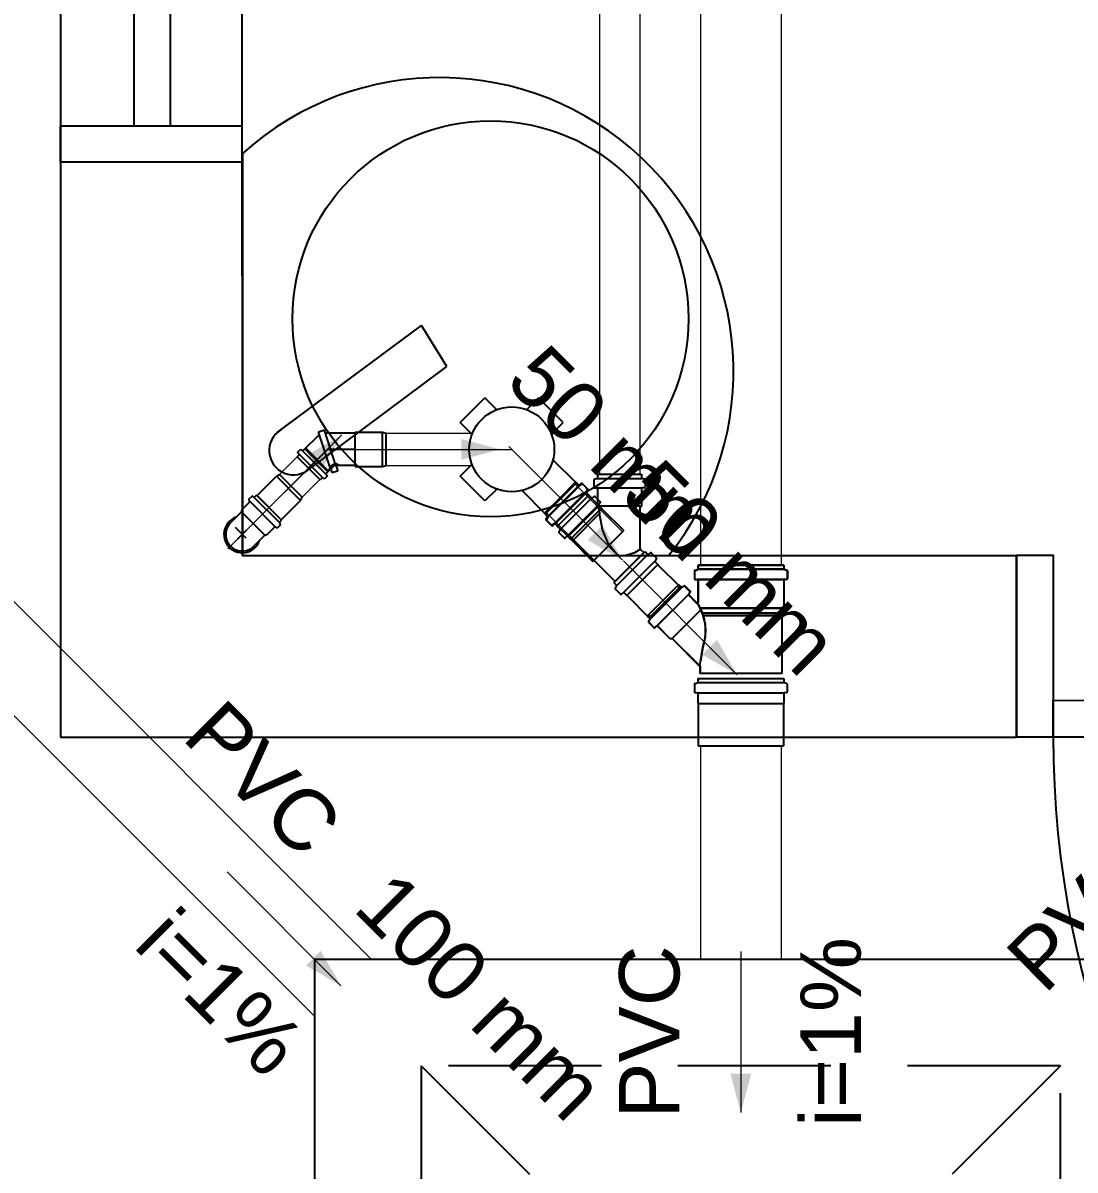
# Model space of a CAD drawing. Header units: millimetres. Extents: x -823 to -490, y -63 to 119.
# Drawn here: x -793.281 to -791.535, y 64.652 to 66.556 of the extents above; entities that cross this region are included whole.
import ezdxf

# ---------------------------------------------------------------- set-up
doc = ezdxf.new("R2010")
doc.units = ezdxf.units.MM
doc.header["$LTSCALE"] = 0.2
doc.header["$MEASUREMENT"] = 0
doc.linetypes.add('DASHED', pattern=[1.905, 1.27, -0.635])
for name, color, linetype, lineweight in [('CV-Condutos', 1, 'Continuous', 5), ('Nível 1', 7, 'Continuous', 5), ('TQ-Condutos', 5, 'Continuous', 5), ('TQ-Sentido conduto', 9, 'Continuous', 5), ('TQ-Textos conduto', 7, 'Continuous', 5)]:
    doc.layers.add(name, color=color, linetype=linetype, lineweight=lineweight)
doc.layers.add('Simbolos', color=5, linetype='Continuous')
doc.layers.add('Simbolos_int', color=2, linetype='Continuous')
doc.styles.add('Arial', font='arial.ttf')

msp = doc.modelspace()

# ---------------------------------------------------------------- hatches: boundary and pattern name
at = {"layer": 'TQ-Sentido conduto', "linetype": 'Continuous'}
for points in [[(-792.7523, 65.8722), (-792.8102, 65.8388), (-792.7857, 65.8143)], [(-792.4896, 65.8483), (-792.5541, 65.8656), (-792.5541, 65.831)], [(-792.2862, 65.6643), (-792.3196, 65.7222), (-792.3441, 65.6977)], [(-792.0961, 65.4742), (-792.1295, 65.532), (-792.1539, 65.5076)], [(-792.7538, 64.9581), (-792.7872, 65.0159), (-792.8116, 64.9915)], [(-792.09, 64.7476), (-792.0727, 64.8121), (-792.1073, 64.8121)]]:
    msp.add_hatch(color=256, dxfattribs=at).paths.add_polyline_path(points)

# ---------------------------------------------------------------- linework, layer by layer
at = {"linetype": 'Continuous'}
for p, q in [((-793.0975, 68.2723), (-793.0975, 66.385)), ((-793.0373, 68.2723), (-793.0373, 66.385)), ((-792.9179, 66.385), (-793.2189, 66.385)), ((-793.2189, 66.3248), (-793.2189, 66.385)), ((-792.9179, 66.3248), (-792.9179, 66.385)), ((-792.9179, 66.3248), (-793.2189, 66.3248))]:
    msp.add_line(p, q, dxfattribs=at)
for p, q in [((-792.9169, 66.3399), (-792.9169, 65.6717)), ((-792.8597, 65.8764), (-792.6199, 66.0539)), ((-792.5777, 65.9857), (-792.6199, 66.0539)), ((-792.8175, 65.8071), (-792.5777, 65.9857)), ((-792.2105, 65.6717), (-792.9169, 65.6717)), ((-791.6326, 65.6717), (-792.9169, 65.6717)), ((-791.6326, 65.6717), (-791.6326, 65.3707))]:
    msp.add_line(p, q)
msp.add_lwpolyline([(-793.2189, 87.5596), (-793.2189, 67.4396), (-793.2189, 67.3593), (-793.2189, 67.3593), (-793.2189, 65.3707), (-791.6326, 65.3707), (-791.6326, 65.6717), (-792.2105, 65.6717), (-792.9169, 65.6717), (-792.9179, 67.3593), (-792.9179, 67.4396), (-792.9169, 67.4396), (-792.9169, 69.2867), (-789.9048, 69.2867), (-789.9048, 65.3707), (-789.6038, 65.3707)])
for points in [[(-791.6326, 65.3707), (-791.6326, 65.6727), (-791.5714, 65.6727), (-791.5714, 65.3707), (-791.6326, 65.3707)], [(-791.5714, 65.3707), (-791.5714, 65.4319), (-789.965, 65.4309), (-789.965, 65.3707), (-791.5714, 65.3707)]]:
    msp.add_lwpolyline(points, close=True)
msp.add_circle((-792.5055, 66.065), 0.3287)
for centre, radius, start, end in [((-792.5898, 65.9777), 0.4877, 321.191, 132.114), ((-792.8326, 65.8463), 0.0402, 121.228, 311.968)]:
    msp.add_arc(centre, radius, start, end)
msp.add_arc((-789.966, 65.3707), 1.6055, 179.973, 267.883, dxfattribs=at)
at = {"layer": 'CV-Condutos'}
for p, q in [((-792.3245, 69.1957), (-792.3245, 65.8071)), ((-792.2577, 69.1957), (-792.2577, 65.8071))]:
    msp.add_line(p, q, dxfattribs=at)
at = {"layer": 'Nível 1'}
for p, q in [((-792.9174, 65.7071), (-792.7762, 65.8483)), ((-792.7762, 65.8483), (-792.4702, 65.8483))]:
    msp.add_line(p, q, dxfattribs=at)
at = {"layer": 'Simbolos'}
for p, q in [((-792.5558, 65.8927), (-792.5146, 65.9339)), ((-792.496, 65.9153), (-792.5146, 65.9339)), ((-792.4445, 65.9153), (-792.4258, 65.9339)), ((-792.3846, 65.8927), (-792.4258, 65.9339)), ((-792.781, 65.8801), (-792.7907, 65.8769)), ((-792.7619, 65.8216), (-792.781, 65.8801)), ((-792.5372, 65.8741), (-792.5558, 65.8927)), ((-792.4033, 65.8741), (-792.3846, 65.8927)), ((-792.7895, 65.8732), (-792.817, 65.8457)), ((-792.7715, 65.8184), (-792.7907, 65.8769)), ((-792.7303, 65.875), (-792.7794, 65.875)), ((-792.7303, 65.82), (-792.7303, 65.8766)), ((-792.7303, 65.8766), (-792.6848, 65.8766)), ((-792.7303, 65.8216), (-792.7303, 65.875)), ((-792.6848, 65.8766), (-792.6789, 65.875)), ((-792.8257, 65.843), (-792.8201, 65.8487)), ((-792.7815, 65.7988), (-792.8257, 65.843)), ((-792.8201, 65.8487), (-792.7758, 65.8045)), ((-792.7752, 65.8112), (-792.8134, 65.8493)), ((-792.7741, 65.8123), (-792.8122, 65.8505)), ((-792.8227, 65.84), (-792.8265, 65.8362)), ((-792.8265, 65.8362), (-792.7883, 65.798)), ((-792.5372, 65.8226), (-792.5558, 65.8039)), ((-792.4018, 65.8312), (-792.3643, 65.7937)), ((-792.893, 65.7716), (-792.8609, 65.8037)), ((-792.8609, 65.8037), (-792.8556, 65.8068)), ((-792.7758, 65.8045), (-792.7815, 65.7988)), ((-792.7741, 65.8123), (-792.7789, 65.8075)), ((-792.7715, 65.8184), (-792.7686, 65.8097)), ((-792.7686, 65.8097), (-792.759, 65.8129)), ((-792.7303, 65.8216), (-792.7619, 65.8216)), ((-792.7619, 65.8216), (-792.759, 65.8129)), ((-792.7303, 65.82), (-792.6848, 65.82)), ((-792.6848, 65.82), (-792.6789, 65.8216)), ((-792.5146, 65.7627), (-792.5558, 65.8039)), ((-792.3279, 65.8071), (-792.2548, 65.8071)), ((-792.3279, 65.8071), (-792.3279, 65.8013)), ((-792.2548, 65.8071), (-792.2548, 65.8013)), ((-792.7845, 65.8018), (-792.7883, 65.798)), ((-792.4145, 65.7409), (-792.3628, 65.7926)), ((-792.3639, 65.7936), (-792.3643, 65.7937)), ((-792.3596, 65.7894), (-792.3639, 65.7936)), ((-792.3628, 65.7926), (-792.3587, 65.7885)), ((-792.3551, 65.7916), (-792.3578, 65.7893)), ((-792.3535, 65.7903), (-792.3571, 65.7883)), ((-792.345, 65.7832), (-792.3533, 65.7915)), ((-792.3519, 65.7901), (-792.3437, 65.7818)), ((-792.3339, 65.7976), (-792.3339, 65.7859)), ((-792.3328, 65.7989), (-792.3289, 65.8)), ((-792.3326, 65.7846), (-792.3291, 65.7843)), ((-792.2499, 65.7989), (-792.2538, 65.8)), ((-792.2501, 65.7846), (-792.2536, 65.7843)), ((-792.2489, 65.7976), (-792.2489, 65.7859)), ((-792.9018, 65.7701), (-792.9063, 65.7655)), ((-792.9002, 65.7703), (-792.8984, 65.7692)), ((-792.8939, 65.7724), (-792.8968, 65.7694)), ((-792.8939, 65.7724), (-792.8522, 65.7307)), ((-792.853, 65.7315), (-792.893, 65.7716)), ((-792.8209, 65.7636), (-792.8178, 65.769)), ((-792.496, 65.7814), (-792.5146, 65.7627)), ((-792.4531, 65.7799), (-792.4156, 65.7424)), ((-792.3942, 65.7206), (-792.3425, 65.7723)), ((-792.3942, 65.7206), (-792.3425, 65.7723)), ((-792.3448, 65.7816), (-792.3469, 65.778)), ((-792.3425, 65.7723), (-792.3466, 65.7764)), ((-792.3436, 65.78), (-792.3458, 65.7773)), ((-792.3458, 65.7755), (-792.3413, 65.7711)), ((-792.3425, 65.7723), (-792.3384, 65.7682)), ((-792.3413, 65.7711), (-792.3413, 65.7707)), ((-792.3413, 65.7707), (-792.3302, 65.7596)), ((-792.3332, 65.77), (-792.3368, 65.768)), ((-792.3316, 65.7698), (-792.3234, 65.7615)), ((-792.3279, 65.7829), (-792.3279, 65.7605)), ((-792.2548, 65.7829), (-792.2548, 65.7542)), ((-792.9055, 65.7607), (-792.9189, 65.7473)), ((-792.9189, 65.7473), (-792.9189, 65.7446)), ((-792.9064, 65.7637), (-792.9054, 65.7625)), ((-792.853, 65.7315), (-792.8209, 65.7636)), ((-792.3233, 65.7597), (-792.3255, 65.757)), ((-792.3255, 65.7552), (-792.321, 65.7508)), ((-792.321, 65.7508), (-792.321, 65.7504)), ((-792.321, 65.7504), (-792.2841, 65.7135)), ((-792.2548, 65.7542), (-792.2575, 65.7516)), ((-792.2575, 65.7516), (-792.2575, 65.6843)), ((-792.9369, 65.7266), (-792.9277, 65.7358)), ((-792.9277, 65.7358), (-792.9189, 65.7446)), ((-792.8522, 65.7307), (-792.8551, 65.7278)), ((-792.4155, 65.7419), (-792.4156, 65.7424)), ((-792.4113, 65.7377), (-792.4155, 65.7419)), ((-792.4145, 65.7409), (-792.4104, 65.7368)), ((-792.4135, 65.7332), (-792.4112, 65.7359)), ((-792.4051, 65.7231), (-792.4134, 65.7314)), ((-792.4122, 65.7316), (-792.4102, 65.7352)), ((-792.412, 65.73), (-792.4037, 65.7218)), ((-792.8638, 65.7191), (-792.8772, 65.7057)), ((-792.8608, 65.7181), (-792.862, 65.7191)), ((-792.8545, 65.7227), (-792.859, 65.7182)), ((-792.8543, 65.7243), (-792.8553, 65.7261)), ((-792.4035, 65.7229), (-792.3999, 65.725)), ((-792.4019, 65.7217), (-792.3992, 65.7239)), ((-792.3942, 65.7206), (-792.3983, 65.7247)), ((-792.3974, 65.7239), (-792.393, 65.7194)), ((-792.3942, 65.7206), (-792.3901, 65.7165)), ((-792.393, 65.7194), (-792.3926, 65.7194)), ((-792.3926, 65.7194), (-792.3768, 65.7036)), ((-792.3919, 65.7113), (-792.3899, 65.7149)), ((-792.3917, 65.7097), (-792.3834, 65.7015)), ((-792.898, 65.6877), (-792.8887, 65.6969)), ((-792.8887, 65.6969), (-792.88, 65.7057)), ((-792.8772, 65.7057), (-792.88, 65.7057)), ((-792.3816, 65.7014), (-792.3789, 65.7036)), ((-792.3771, 65.7036), (-792.3727, 65.6991)), ((-792.3768, 65.7036), (-792.3734, 65.7036)), ((-792.3734, 65.7036), (-792.3709, 65.7011)), ((-792.3727, 65.6991), (-792.3723, 65.6991)), ((-792.3723, 65.6991), (-792.3354, 65.6622)), ((-792.3709, 65.7011), (-792.3722, 65.6996)), ((-792.3722, 65.6996), (-792.3694, 65.6968)), ((-792.3679, 65.6981), (-792.3694, 65.6968)), ((-792.3679, 65.6981), (-792.2988, 65.629)), ((-792.3007, 65.6271), (-792.249, 65.6788)), ((-792.2988, 65.629), (-792.2509, 65.6769)), ((-792.2569, 65.6829), (-792.2509, 65.6769)), ((-792.249, 65.6788), (-792.2449, 65.6746)), ((-792.2397, 65.6765), (-792.2433, 65.6744)), ((-792.2381, 65.6763), (-792.2298, 65.668)), ((-792.2297, 65.6662), (-792.232, 65.6635)), ((-792.2319, 65.6617), (-792.2275, 65.6573)), ((-792.2275, 65.6573), (-792.2275, 65.6569)), ((-792.2275, 65.6569), (-792.1906, 65.62)), ((-792.0188, 65.6558), (-792.1611, 65.6558)), ((-792.1611, 65.6558), (-792.1611, 65.6499)), ((-792.0185, 65.6561), (-792.1608, 65.6561)), ((-792.1608, 65.6561), (-792.1608, 65.6502)), ((-792.0188, 65.6558), (-792.0188, 65.6499)), ((-792.0185, 65.6561), (-792.0185, 65.6502)), ((-792.167, 65.6462), (-792.167, 65.6336)), ((-792.1667, 65.6466), (-792.1667, 65.6339)), ((-792.166, 65.6475), (-792.1621, 65.6486)), ((-792.1658, 65.6323), (-792.1623, 65.632)), ((-792.1657, 65.6479), (-792.1618, 65.6489)), ((-792.1655, 65.6326), (-792.162, 65.6323)), ((-792.0139, 65.6475), (-792.0178, 65.6486)), ((-792.0142, 65.6323), (-792.0176, 65.632)), ((-792.0136, 65.6479), (-792.0175, 65.6489)), ((-792.0138, 65.6326), (-792.0173, 65.6323)), ((-792.0129, 65.6462), (-792.0129, 65.6336)), ((-792.0126, 65.6466), (-792.0126, 65.6339)), ((-792.3007, 65.6271), (-792.2965, 65.623)), ((-792.2984, 65.6178), (-792.2963, 65.6214)), ((-792.2982, 65.6162), (-792.2899, 65.6079)), ((-792.1936, 65.6233), (-792.2452, 65.5717)), ((-792.1932, 65.6237), (-792.2449, 65.572)), ((-792.1936, 65.6233), (-792.1895, 65.6192)), ((-792.1932, 65.6237), (-792.1891, 65.6196)), ((-792.1843, 65.6211), (-792.1878, 65.619)), ((-792.184, 65.6214), (-792.1875, 65.6194)), ((-792.1827, 65.6209), (-792.1744, 65.6126)), ((-792.1823, 65.6212), (-792.1741, 65.6129)), ((-792.1611, 65.6306), (-792.1611, 65.5941)), ((-792.1608, 65.631), (-792.1608, 65.5945)), ((-792.0188, 65.6306), (-792.0188, 65.5881)), ((-792.0185, 65.631), (-792.0185, 65.5884)), ((-792.2881, 65.6078), (-792.2854, 65.6101)), ((-792.2836, 65.61), (-792.2792, 65.6056)), ((-792.2792, 65.6056), (-792.2788, 65.6056)), ((-792.2788, 65.6056), (-792.2419, 65.5687)), ((-792.1743, 65.6108), (-792.1766, 65.6081)), ((-792.1765, 65.6063), (-792.1634, 65.5932)), ((-792.174, 65.6111), (-792.1762, 65.6084)), ((-792.1762, 65.6066), (-792.1631, 65.5935)), ((-792.0188, 65.5881), (-792.0221, 65.5848)), ((-792.0221, 65.5848), (-792.0221, 65.5766)), ((-792.0221, 65.5766), (-792.0201, 65.5764)), ((-792.0185, 65.5884), (-792.0218, 65.5852)), ((-792.0218, 65.5852), (-792.0218, 65.5769)), ((-792.0218, 65.5769), (-792.0198, 65.5767)), ((-792.0201, 65.5764), (-792.0201, 65.5724)), ((-792.0198, 65.5767), (-792.0198, 65.5728)), ((-792.2452, 65.5717), (-792.2411, 65.5676)), ((-792.2449, 65.572), (-792.2408, 65.5679)), ((-792.243, 65.5624), (-792.2409, 65.5659)), ((-792.2428, 65.5608), (-792.2345, 65.5525)), ((-792.2426, 65.5627), (-792.2406, 65.5663)), ((-792.2424, 65.5611), (-792.2342, 65.5528)), ((-792.0221, 65.5723), (-792.0201, 65.5724)), ((-792.0221, 65.5723), (-792.0221, 65.4761)), ((-792.0218, 65.5726), (-792.0198, 65.5728)), ((-792.0218, 65.5726), (-792.0218, 65.4764)), ((-792.2327, 65.5524), (-792.23, 65.5547)), ((-792.2324, 65.5527), (-792.2297, 65.555)), ((-792.2282, 65.5546), (-792.2079, 65.5343)), ((-792.2279, 65.5549), (-792.2076, 65.5346)), ((-792.2079, 65.5343), (-792.2041, 65.5343)), ((-792.2076, 65.5346), (-792.2038, 65.5346)), ((-792.2041, 65.5343), (-792.1578, 65.488)), ((-792.2038, 65.5346), (-792.1575, 65.4884)), ((-792.1578, 65.488), (-792.1578, 65.4761)), ((-792.1575, 65.4884), (-792.1575, 65.4764)), ((-792.166, 65.4598), (-792.1621, 65.4608)), ((-792.1611, 65.4681), (-792.1611, 65.4621)), ((-792.1611, 65.4681), (-792.0188, 65.4681)), ((-792.0221, 65.4761), (-792.1578, 65.4761)), ((-792.0218, 65.4764), (-792.1575, 65.4764)), ((-792.0188, 65.4681), (-792.0188, 65.4621)), ((-792.0139, 65.4598), (-792.0178, 65.4608)), ((-792.167, 65.4585), (-792.167, 65.4459)), ((-792.1658, 65.4445), (-792.1623, 65.4442)), ((-792.1611, 65.4429), (-792.1611, 65.4268)), ((-792.0188, 65.4429), (-792.0188, 65.4268)), ((-792.0142, 65.4445), (-792.0176, 65.4442)), ((-792.0129, 65.4585), (-792.0129, 65.4459)), ((-792.1611, 65.4268), (-792.1608, 65.4264)), ((-792.1608, 65.4264), (-792.1608, 65.3565)), ((-792.0188, 65.4268), (-792.0192, 65.4264)), ((-792.0192, 65.4264), (-792.0192, 65.3565))]:
    msp.add_line(p, q, dxfattribs=at)
for points in [[(-792.496, 65.9153), (-792.4958, 65.9151), (-792.4956, 65.9149), (-792.4953, 65.9148), (-792.4951, 65.9147), (-792.4949, 65.9147), (-792.4946, 65.9147), (-792.4944, 65.9147), (-792.4941, 65.9147), (-792.4939, 65.9148)], [(-792.4466, 65.9148), (-792.4463, 65.9147), (-792.4461, 65.9147), (-792.4458, 65.9147), (-792.4456, 65.9147), (-792.4453, 65.9147), (-792.4451, 65.9148), (-792.4449, 65.9149), (-792.4447, 65.9151), (-792.4445, 65.9153)], [(-792.5367, 65.872), (-792.5366, 65.8722), (-792.5366, 65.8725), (-792.5366, 65.8727), (-792.5366, 65.873), (-792.5367, 65.8732), (-792.5367, 65.8734), (-792.5368, 65.8737), (-792.537, 65.8739), (-792.5372, 65.8741)], [(-792.4033, 65.8741), (-792.4034, 65.8739), (-792.4036, 65.8737), (-792.4037, 65.8734), (-792.4038, 65.8732), (-792.4038, 65.873), (-792.4039, 65.8727), (-792.4039, 65.8725), (-792.4038, 65.8722), (-792.4037, 65.872)], [(-792.5372, 65.8226), (-792.537, 65.8228), (-792.5368, 65.823), (-792.5367, 65.8232), (-792.5367, 65.8234), (-792.5366, 65.8237), (-792.5366, 65.8239), (-792.5366, 65.8242), (-792.5366, 65.8244), (-792.5367, 65.8247)], [(-792.3596, 65.7894), (-792.3594, 65.7892), (-792.3592, 65.7891), (-792.359, 65.789), (-792.3588, 65.789), (-792.3586, 65.789), (-792.3584, 65.789), (-792.3582, 65.7891), (-792.358, 65.7892), (-792.3578, 65.7893)], [(-792.3587, 65.7885), (-792.3586, 65.7884), (-792.3584, 65.7883), (-792.3582, 65.7882), (-792.358, 65.7881), (-792.3579, 65.7881), (-792.3577, 65.7881), (-792.3575, 65.7881), (-792.3573, 65.7882), (-792.3571, 65.7883)], [(-792.3533, 65.7915), (-792.3535, 65.7916), (-792.3536, 65.7917), (-792.3539, 65.7918), (-792.3541, 65.7919), (-792.3543, 65.7919), (-792.3545, 65.7918), (-792.3547, 65.7918), (-792.3549, 65.7917), (-792.3551, 65.7916)], [(-792.3519, 65.7901), (-792.3521, 65.7902), (-792.3522, 65.7904), (-792.3524, 65.7904), (-792.3526, 65.7905), (-792.3528, 65.7905), (-792.353, 65.7905), (-792.3532, 65.7905), (-792.3534, 65.7904), (-792.3535, 65.7903)], [(-792.3329, 65.7989), (-792.333, 65.7988), (-792.3332, 65.7988), (-792.3334, 65.7986), (-792.3335, 65.7985), (-792.3336, 65.7984), (-792.3337, 65.7982), (-792.3338, 65.798), (-792.3338, 65.7978), (-792.3338, 65.7976)], [(-792.3338, 65.7859), (-792.3338, 65.7857), (-792.3338, 65.7855), (-792.3337, 65.7853), (-792.3336, 65.7851), (-792.3334, 65.7849), (-792.3332, 65.7848), (-792.333, 65.7847), (-792.3328, 65.7846), (-792.3326, 65.7846)], [(-792.3279, 65.7829), (-792.3279, 65.7832), (-792.328, 65.7834), (-792.3281, 65.7836), (-792.3282, 65.7838), (-792.3283, 65.7839), (-792.3285, 65.7841), (-792.3287, 65.7842), (-792.3289, 65.7842), (-792.3291, 65.7843)], [(-792.3289, 65.8), (-792.3287, 65.8), (-792.3285, 65.8001), (-792.3284, 65.8002), (-792.3282, 65.8004), (-792.3281, 65.8005), (-792.328, 65.8007), (-792.328, 65.8009), (-792.3279, 65.8011), (-792.3279, 65.8013)], [(-792.2548, 65.8013), (-792.2548, 65.8011), (-792.2548, 65.8009), (-792.2547, 65.8007), (-792.2546, 65.8005), (-792.2545, 65.8004), (-792.2543, 65.8002), (-792.2542, 65.8001), (-792.254, 65.8), (-792.2538, 65.8)], [(-792.2536, 65.7843), (-792.2538, 65.7842), (-792.254, 65.7842), (-792.2542, 65.784), (-792.2544, 65.7839), (-792.2545, 65.7837), (-792.2547, 65.7836), (-792.2547, 65.7834), (-792.2548, 65.7831), (-792.2548, 65.7829)], [(-792.2501, 65.7846), (-792.2499, 65.7846), (-792.2497, 65.7847), (-792.2495, 65.7848), (-792.2493, 65.7849), (-792.2491, 65.7851), (-792.249, 65.7853), (-792.2489, 65.7855), (-792.2489, 65.7857), (-792.2489, 65.7859)], [(-792.2489, 65.7976), (-792.2489, 65.7978), (-792.2489, 65.798), (-792.249, 65.7982), (-792.2491, 65.7984), (-792.2492, 65.7985), (-792.2493, 65.7986), (-792.2495, 65.7988), (-792.2497, 65.7988), (-792.2499, 65.7989)], [(-792.9063, 65.7655), (-792.9065, 65.7654), (-792.9066, 65.7652), (-792.9067, 65.765), (-792.9067, 65.7648), (-792.9067, 65.7645), (-792.9067, 65.7643), (-792.9066, 65.7641), (-792.9065, 65.7639), (-792.9064, 65.7637)], [(-792.9002, 65.7703), (-792.9004, 65.7703), (-792.9006, 65.7704), (-792.9008, 65.7704), (-792.901, 65.7704), (-792.9011, 65.7704), (-792.9013, 65.7704), (-792.9015, 65.7703), (-792.9017, 65.7702), (-792.9018, 65.7701)], [(-792.8984, 65.7692), (-792.8982, 65.7691), (-792.898, 65.7691), (-792.8978, 65.769), (-792.8976, 65.769), (-792.8975, 65.7691), (-792.8973, 65.7691), (-792.8971, 65.7692), (-792.8969, 65.7693), (-792.8968, 65.7694)], [(-792.4939, 65.7818), (-792.4941, 65.7819), (-792.4944, 65.782), (-792.4946, 65.782), (-792.4949, 65.7819), (-792.4951, 65.7819), (-792.4953, 65.7818), (-792.4956, 65.7817), (-792.4958, 65.7815), (-792.496, 65.7814)], [(-792.3468, 65.778), (-792.3469, 65.7779), (-792.347, 65.7777), (-792.347, 65.7775), (-792.347, 65.7773), (-792.347, 65.7771), (-792.3469, 65.7769), (-792.3469, 65.7767), (-792.3468, 65.7766), (-792.3466, 65.7764)], [(-792.3458, 65.7773), (-792.346, 65.7772), (-792.3461, 65.777), (-792.3461, 65.7768), (-792.3462, 65.7765), (-792.3461, 65.7763), (-792.3461, 65.7761), (-792.346, 65.7759), (-792.3459, 65.7757), (-792.3458, 65.7755)], [(-792.3448, 65.7816), (-792.3447, 65.7818), (-792.3447, 65.7819), (-792.3446, 65.7821), (-792.3446, 65.7823), (-792.3446, 65.7825), (-792.3447, 65.7827), (-792.3448, 65.7829), (-792.3449, 65.7831), (-792.345, 65.7832)], [(-792.3436, 65.78), (-792.3435, 65.7802), (-792.3434, 65.7804), (-792.3433, 65.7806), (-792.3433, 65.7808), (-792.3433, 65.7811), (-792.3433, 65.7813), (-792.3434, 65.7815), (-792.3435, 65.7817), (-792.3437, 65.7818)], [(-792.3384, 65.7682), (-792.3383, 65.7681), (-792.3381, 65.768), (-792.3379, 65.7679), (-792.3377, 65.7678), (-792.3376, 65.7678), (-792.3374, 65.7678), (-792.3372, 65.7678), (-792.337, 65.7679), (-792.3368, 65.768)], [(-792.3316, 65.7698), (-792.3318, 65.7699), (-792.3319, 65.7701), (-792.3321, 65.7701), (-792.3323, 65.7702), (-792.3325, 65.7702), (-792.3327, 65.7702), (-792.3329, 65.7702), (-792.3331, 65.7701), (-792.3332, 65.77)], [(-792.9055, 65.7607), (-792.9053, 65.7609), (-792.9052, 65.7611), (-792.9051, 65.7613), (-792.9051, 65.7615), (-792.9051, 65.7617), (-792.9051, 65.7619), (-792.9052, 65.7622), (-792.9053, 65.7624), (-792.9054, 65.7625)], [(-792.3302, 65.7596), (-792.3301, 65.7595), (-792.3299, 65.7594), (-792.3298, 65.7593), (-792.3296, 65.7592), (-792.3294, 65.7592), (-792.3292, 65.7592), (-792.3291, 65.7592), (-792.3289, 65.7592), (-792.3287, 65.7593), (-792.3286, 65.7594), (-792.3284, 65.7595), (-792.3283, 65.7596), (-792.3282, 65.7597), (-792.3281, 65.7599), (-792.328, 65.76), (-792.3279, 65.7602), (-792.3279, 65.7604), (-792.3279, 65.7605)], [(-792.3255, 65.757), (-792.3257, 65.7569), (-792.3258, 65.7567), (-792.3258, 65.7564), (-792.3258, 65.7562), (-792.3258, 65.756), (-792.3258, 65.7558), (-792.3257, 65.7556), (-792.3256, 65.7554), (-792.3255, 65.7552)], [(-792.3233, 65.7597), (-792.3232, 65.7599), (-792.3231, 65.7601), (-792.323, 65.7603), (-792.323, 65.7605), (-792.323, 65.7608), (-792.323, 65.761), (-792.3231, 65.7612), (-792.3232, 65.7614), (-792.3234, 65.7615)], [(-792.8551, 65.7278), (-792.8552, 65.7276), (-792.8553, 65.7275), (-792.8554, 65.7273), (-792.8555, 65.7271), (-792.8555, 65.7269), (-792.8555, 65.7267), (-792.8555, 65.7265), (-792.8554, 65.7263), (-792.8553, 65.7261)], [(-792.4135, 65.7332), (-792.4136, 65.733), (-792.4137, 65.7328), (-792.4137, 65.7326), (-792.4138, 65.7324), (-792.4138, 65.7322), (-792.4137, 65.7319), (-792.4136, 65.7317), (-792.4135, 65.7316), (-792.4134, 65.7314)], [(-792.4122, 65.7316), (-792.4123, 65.7315), (-792.4124, 65.7313), (-792.4124, 65.7311), (-792.4124, 65.7309), (-792.4124, 65.7307), (-792.4123, 65.7305), (-792.4123, 65.7303), (-792.4122, 65.7302), (-792.412, 65.73)], [(-792.4112, 65.7359), (-792.4111, 65.7361), (-792.411, 65.7363), (-792.4109, 65.7365), (-792.4109, 65.7367), (-792.4109, 65.7369), (-792.4109, 65.7371), (-792.411, 65.7373), (-792.4111, 65.7375), (-792.4113, 65.7377)], [(-792.4102, 65.7352), (-792.4101, 65.7354), (-792.41, 65.7356), (-792.41, 65.7358), (-792.41, 65.7359), (-792.41, 65.7361), (-792.4101, 65.7363), (-792.4102, 65.7365), (-792.4103, 65.7367), (-792.4104, 65.7368)], [(-792.9369, 65.7266), (-792.94, 65.7229), (-792.9424, 65.7187), (-792.944, 65.7142), (-792.9448, 65.7095), (-792.9448, 65.7047), (-792.944, 65.7), (-792.9424, 65.6955), (-792.94, 65.6913), (-792.9369, 65.6877), (-792.9332, 65.6846), (-792.929, 65.6822), (-792.9245, 65.6805), (-792.9198, 65.6797), (-792.915, 65.6797), (-792.9103, 65.6805), (-792.9058, 65.6822), (-792.9016, 65.6846), (-792.898, 65.6877)], [(-792.862, 65.7191), (-792.8622, 65.7193), (-792.8624, 65.7194), (-792.8626, 65.7194), (-792.8628, 65.7195), (-792.863, 65.7194), (-792.8633, 65.7194), (-792.8635, 65.7193), (-792.8636, 65.7192), (-792.8638, 65.7191)], [(-792.8608, 65.7181), (-792.8606, 65.718), (-792.8604, 65.7179), (-792.8602, 65.7178), (-792.86, 65.7178), (-792.8598, 65.7178), (-792.8596, 65.7179), (-792.8594, 65.7179), (-792.8592, 65.7181), (-792.859, 65.7182)], [(-792.8545, 65.7227), (-792.8544, 65.7229), (-792.8543, 65.723), (-792.8542, 65.7232), (-792.8541, 65.7234), (-792.8541, 65.7236), (-792.8541, 65.7238), (-792.8541, 65.724), (-792.8542, 65.7242), (-792.8543, 65.7243)], [(-792.4051, 65.7231), (-792.405, 65.723), (-792.4048, 65.7229), (-792.4046, 65.7228), (-792.4044, 65.7227), (-792.4042, 65.7227), (-792.404, 65.7227), (-792.4038, 65.7228), (-792.4037, 65.7228), (-792.4035, 65.7229)], [(-792.4037, 65.7218), (-792.4036, 65.7216), (-792.4034, 65.7215), (-792.4032, 65.7214), (-792.403, 65.7214), (-792.4028, 65.7214), (-792.4025, 65.7214), (-792.4023, 65.7215), (-792.4021, 65.7215), (-792.4019, 65.7217)], [(-792.3983, 65.7247), (-792.3985, 65.7249), (-792.3986, 65.725), (-792.3988, 65.725), (-792.399, 65.7251), (-792.3992, 65.7251), (-792.3994, 65.7251), (-792.3996, 65.7251), (-792.3998, 65.725), (-792.3999, 65.7249)], [(-792.3974, 65.7239), (-792.3976, 65.724), (-792.3978, 65.7241), (-792.398, 65.7242), (-792.3982, 65.7242), (-792.3984, 65.7243), (-792.3987, 65.7242), (-792.3989, 65.7242), (-792.3991, 65.7241), (-792.3992, 65.7239)], [(-792.3919, 65.7113), (-792.392, 65.7112), (-792.3921, 65.711), (-792.3921, 65.7108), (-792.3921, 65.7106), (-792.3921, 65.7104), (-792.392, 65.7102), (-792.392, 65.71), (-792.3919, 65.7099), (-792.3917, 65.7097)], [(-792.3899, 65.7149), (-792.3898, 65.7151), (-792.3897, 65.7153), (-792.3897, 65.7155), (-792.3897, 65.7156), (-792.3897, 65.7158), (-792.3898, 65.716), (-792.3899, 65.7162), (-792.39, 65.7164), (-792.3901, 65.7165)], [(-792.3834, 65.7015), (-792.3833, 65.7013), (-792.3831, 65.7012), (-792.3829, 65.7011), (-792.3827, 65.7011), (-792.3824, 65.7011), (-792.3822, 65.7011), (-792.382, 65.7012), (-792.3818, 65.7012), (-792.3816, 65.7014)], [(-792.3771, 65.7036), (-792.3773, 65.7037), (-792.3775, 65.7038), (-792.3777, 65.7039), (-792.3779, 65.7039), (-792.3781, 65.7039), (-792.3784, 65.7039), (-792.3786, 65.7039), (-792.3788, 65.7038), (-792.3789, 65.7036)], [(-792.2575, 65.6843), (-792.2575, 65.6841), (-792.2575, 65.684), (-792.2574, 65.6838), (-792.2574, 65.6836), (-792.2573, 65.6835), (-792.2572, 65.6833), (-792.2571, 65.6832), (-792.257, 65.683), (-792.2569, 65.6829)], [(-792.2449, 65.6746), (-792.2447, 65.6745), (-792.2446, 65.6744), (-792.2444, 65.6743), (-792.2442, 65.6743), (-792.244, 65.6743), (-792.2438, 65.6743), (-792.2436, 65.6743), (-792.2434, 65.6743), (-792.2433, 65.6744)], [(-792.2381, 65.6763), (-792.2382, 65.6764), (-792.2384, 65.6765), (-792.2386, 65.6766), (-792.2388, 65.6766), (-792.239, 65.6767), (-792.2391, 65.6767), (-792.2393, 65.6766), (-792.2395, 65.6766), (-792.2397, 65.6765)], [(-792.232, 65.6635), (-792.2321, 65.6633), (-792.2322, 65.6631), (-792.2323, 65.6629), (-792.2323, 65.6627), (-792.2323, 65.6625), (-792.2322, 65.6622), (-792.2322, 65.662), (-792.232, 65.6619), (-792.2319, 65.6617)], [(-792.2297, 65.6662), (-792.2296, 65.6664), (-792.2295, 65.6666), (-792.2294, 65.6668), (-792.2294, 65.667), (-792.2294, 65.6672), (-792.2295, 65.6674), (-792.2296, 65.6676), (-792.2297, 65.6678), (-792.2298, 65.668)], [(-792.166, 65.6475), (-792.1662, 65.6475), (-792.1664, 65.6474), (-792.1665, 65.6473), (-792.1667, 65.6471), (-792.1668, 65.647), (-792.1669, 65.6468), (-792.1669, 65.6466), (-792.167, 65.6464), (-792.167, 65.6462)], [(-792.167, 65.6336), (-792.167, 65.6334), (-792.1669, 65.6332), (-792.1668, 65.633), (-792.1667, 65.6328), (-792.1666, 65.6326), (-792.1664, 65.6325), (-792.1662, 65.6324), (-792.166, 65.6323), (-792.1658, 65.6323)], [(-792.1657, 65.6479), (-792.1659, 65.6478), (-792.166, 65.6477), (-792.1662, 65.6476), (-792.1663, 65.6475), (-792.1664, 65.6473), (-792.1665, 65.6471), (-792.1666, 65.6469), (-792.1667, 65.6468), (-792.1667, 65.6466)], [(-792.1667, 65.6339), (-792.1666, 65.6337), (-792.1666, 65.6335), (-792.1665, 65.6333), (-792.1664, 65.6331), (-792.1662, 65.6329), (-792.1661, 65.6328), (-792.1659, 65.6327), (-792.1657, 65.6326), (-792.1654, 65.6326)], [(-792.1611, 65.6306), (-792.1611, 65.6309), (-792.1612, 65.6311), (-792.1613, 65.6313), (-792.1614, 65.6315), (-792.1616, 65.6316), (-792.1617, 65.6318), (-792.1619, 65.6319), (-792.1621, 65.6319), (-792.1623, 65.632)], [(-792.1621, 65.6486), (-792.1619, 65.6486), (-792.1618, 65.6487), (-792.1616, 65.6488), (-792.1615, 65.649), (-792.1613, 65.6491), (-792.1612, 65.6493), (-792.1612, 65.6495), (-792.1611, 65.6497), (-792.1611, 65.6499)], [(-792.1608, 65.631), (-792.1608, 65.6312), (-792.1609, 65.6314), (-792.1609, 65.6316), (-792.1611, 65.6318), (-792.1612, 65.632), (-792.1614, 65.6321), (-792.1616, 65.6322), (-792.1618, 65.6323), (-792.162, 65.6323)], [(-792.1618, 65.6489), (-792.1616, 65.649), (-792.1614, 65.649), (-792.1613, 65.6492), (-792.1611, 65.6493), (-792.161, 65.6495), (-792.1609, 65.6496), (-792.1608, 65.6498), (-792.1608, 65.65), (-792.1608, 65.6502)], [(-792.0188, 65.6499), (-792.0188, 65.6497), (-792.0188, 65.6495), (-792.0187, 65.6493), (-792.0186, 65.6491), (-792.0185, 65.649), (-792.0183, 65.6488), (-792.0182, 65.6487), (-792.018, 65.6486), (-792.0178, 65.6486)], [(-792.0176, 65.632), (-792.0178, 65.6319), (-792.018, 65.6319), (-792.0182, 65.6318), (-792.0184, 65.6316), (-792.0185, 65.6315), (-792.0187, 65.6313), (-792.0188, 65.6311), (-792.0188, 65.6309), (-792.0188, 65.6306)], [(-792.0185, 65.6502), (-792.0185, 65.65), (-792.0184, 65.6498), (-792.0184, 65.6496), (-792.0183, 65.6495), (-792.0182, 65.6493), (-792.018, 65.6492), (-792.0179, 65.649), (-792.0177, 65.649), (-792.0175, 65.6489)], [(-792.0173, 65.6323), (-792.0175, 65.6323), (-792.0177, 65.6322), (-792.0179, 65.6321), (-792.0181, 65.632), (-792.0182, 65.6318), (-792.0183, 65.6316), (-792.0184, 65.6314), (-792.0185, 65.6312), (-792.0185, 65.631)], [(-792.0142, 65.6323), (-792.0139, 65.6323), (-792.0137, 65.6324), (-792.0135, 65.6325), (-792.0134, 65.6326), (-792.0132, 65.6328), (-792.0131, 65.633), (-792.013, 65.6332), (-792.013, 65.6334), (-792.0129, 65.6336)], [(-792.0129, 65.6462), (-792.013, 65.6464), (-792.013, 65.6466), (-792.0131, 65.6468), (-792.0132, 65.647), (-792.0133, 65.6471), (-792.0134, 65.6473), (-792.0136, 65.6474), (-792.0138, 65.6475), (-792.0139, 65.6475)], [(-792.0138, 65.6326), (-792.0136, 65.6326), (-792.0134, 65.6327), (-792.0132, 65.6328), (-792.013, 65.6329), (-792.0129, 65.6331), (-792.0128, 65.6333), (-792.0127, 65.6335), (-792.0126, 65.6337), (-792.0126, 65.6339)], [(-792.0126, 65.6466), (-792.0126, 65.6468), (-792.0127, 65.6469), (-792.0127, 65.6471), (-792.0128, 65.6473), (-792.0129, 65.6475), (-792.0131, 65.6476), (-792.0132, 65.6477), (-792.0134, 65.6478), (-792.0136, 65.6479)], [(-792.2984, 65.6178), (-792.2985, 65.6176), (-792.2985, 65.6174), (-792.2986, 65.6172), (-792.2986, 65.617), (-792.2985, 65.6169), (-792.2985, 65.6167), (-792.2984, 65.6165), (-792.2983, 65.6163), (-792.2982, 65.6162)], [(-792.2963, 65.6214), (-792.2963, 65.6215), (-792.2962, 65.6217), (-792.2962, 65.6219), (-792.2962, 65.6221), (-792.2962, 65.6223), (-792.2962, 65.6225), (-792.2963, 65.6227), (-792.2964, 65.6228), (-792.2965, 65.623)], [(-792.1895, 65.6192), (-792.1893, 65.6191), (-792.1891, 65.619), (-792.189, 65.6189), (-792.1888, 65.6189), (-792.1886, 65.6188), (-792.1884, 65.6188), (-792.1882, 65.6189), (-792.188, 65.6189), (-792.1878, 65.619)], [(-792.1891, 65.6196), (-792.189, 65.6194), (-792.1888, 65.6193), (-792.1886, 65.6193), (-792.1884, 65.6192), (-792.1883, 65.6192), (-792.1881, 65.6192), (-792.1879, 65.6192), (-792.1877, 65.6193), (-792.1875, 65.6194)], [(-792.1827, 65.6209), (-792.1828, 65.621), (-792.183, 65.6211), (-792.1832, 65.6212), (-792.1834, 65.6212), (-792.1835, 65.6213), (-792.1837, 65.6213), (-792.1839, 65.6212), (-792.1841, 65.6212), (-792.1843, 65.6211)], [(-792.1823, 65.6212), (-792.1825, 65.6213), (-792.1827, 65.6214), (-792.1828, 65.6215), (-792.183, 65.6216), (-792.1832, 65.6216), (-792.1834, 65.6216), (-792.1836, 65.6216), (-792.1838, 65.6215), (-792.184, 65.6214)], [(-792.174, 65.6111), (-792.1739, 65.6113), (-792.1738, 65.6115), (-792.1737, 65.6117), (-792.1737, 65.6119), (-792.1737, 65.6121), (-792.1737, 65.6124), (-792.1738, 65.6126), (-792.1739, 65.6128), (-792.1741, 65.6129)], [(-792.2899, 65.6079), (-792.2897, 65.6078), (-792.2895, 65.6077), (-792.2893, 65.6076), (-792.2891, 65.6075), (-792.2889, 65.6075), (-792.2887, 65.6075), (-792.2885, 65.6076), (-792.2883, 65.6077), (-792.2881, 65.6078)], [(-792.2836, 65.61), (-792.2838, 65.6101), (-792.2839, 65.6103), (-792.2841, 65.6103), (-792.2844, 65.6104), (-792.2846, 65.6104), (-792.2848, 65.6104), (-792.285, 65.6103), (-792.2852, 65.6102), (-792.2854, 65.6101)], [(-792.1766, 65.6081), (-792.1767, 65.6079), (-792.1768, 65.6077), (-792.1769, 65.6075), (-792.1769, 65.6073), (-792.1769, 65.607), (-792.1768, 65.6068), (-792.1768, 65.6066), (-792.1766, 65.6064), (-792.1765, 65.6063)], [(-792.1762, 65.6084), (-792.1764, 65.6082), (-792.1765, 65.608), (-792.1765, 65.6078), (-792.1766, 65.6076), (-792.1765, 65.6074), (-792.1765, 65.6072), (-792.1764, 65.607), (-792.1763, 65.6068), (-792.1762, 65.6066)], [(-792.1743, 65.6108), (-792.1742, 65.611), (-792.1741, 65.6112), (-792.174, 65.6114), (-792.174, 65.6116), (-792.174, 65.6118), (-792.1741, 65.612), (-792.1741, 65.6122), (-792.1743, 65.6124), (-792.1744, 65.6126)], [(-792.1634, 65.5932), (-792.1633, 65.5931), (-792.1631, 65.593), (-792.163, 65.5929), (-792.1628, 65.5928), (-792.1626, 65.5928), (-792.1625, 65.5928), (-792.1623, 65.5928), (-792.1621, 65.5928), (-792.1619, 65.5929), (-792.1618, 65.593), (-792.1616, 65.5931), (-792.1615, 65.5932), (-792.1614, 65.5933), (-792.1613, 65.5935), (-792.1612, 65.5936), (-792.1612, 65.5938), (-792.1611, 65.5939), (-792.1611, 65.5941)], [(-792.1631, 65.5935), (-792.1629, 65.5934), (-792.1628, 65.5933), (-792.1626, 65.5932), (-792.1625, 65.5932), (-792.1623, 65.5931), (-792.1621, 65.5931), (-792.162, 65.5931), (-792.1618, 65.5932), (-792.1616, 65.5932), (-792.1615, 65.5933), (-792.1613, 65.5934), (-792.1612, 65.5935), (-792.1611, 65.5936), (-792.161, 65.5938), (-792.1609, 65.5939), (-792.1608, 65.5941), (-792.1608, 65.5943), (-792.1608, 65.5945)], [(-792.243, 65.5624), (-792.2431, 65.5622), (-792.2431, 65.562), (-792.2432, 65.5618), (-792.2432, 65.5616), (-792.2431, 65.5615), (-792.2431, 65.5613), (-792.243, 65.5611), (-792.2429, 65.5609), (-792.2428, 65.5608)], [(-792.2426, 65.5627), (-792.2427, 65.5625), (-792.2428, 65.5624), (-792.2428, 65.5622), (-792.2428, 65.562), (-792.2428, 65.5618), (-792.2427, 65.5616), (-792.2427, 65.5614), (-792.2426, 65.5613), (-792.2424, 65.5611)], [(-792.2409, 65.5659), (-792.2408, 65.5661), (-792.2408, 65.5663), (-792.2407, 65.5665), (-792.2407, 65.5667), (-792.2408, 65.5669), (-792.2408, 65.5671), (-792.2409, 65.5672), (-792.241, 65.5674), (-792.2411, 65.5676)], [(-792.2406, 65.5663), (-792.2405, 65.5665), (-792.2404, 65.5666), (-792.2404, 65.5668), (-792.2404, 65.567), (-792.2404, 65.5672), (-792.2405, 65.5674), (-792.2406, 65.5676), (-792.2407, 65.5677), (-792.2408, 65.5679)], [(-792.2345, 65.5525), (-792.2343, 65.5523), (-792.2341, 65.5522), (-792.2339, 65.5522), (-792.2337, 65.5521), (-792.2335, 65.5521), (-792.2333, 65.5521), (-792.2331, 65.5522), (-792.2329, 65.5523), (-792.2327, 65.5524)], [(-792.2342, 65.5528), (-792.234, 65.5527), (-792.2338, 65.5526), (-792.2336, 65.5525), (-792.2334, 65.5524), (-792.2332, 65.5524), (-792.2329, 65.5525), (-792.2327, 65.5525), (-792.2325, 65.5526), (-792.2323, 65.5527)], [(-792.2282, 65.5546), (-792.2284, 65.5547), (-792.2285, 65.5548), (-792.2287, 65.5549), (-792.229, 65.555), (-792.2292, 65.555), (-792.2294, 65.555), (-792.2296, 65.5549), (-792.2298, 65.5548), (-792.23, 65.5547)], [(-792.2279, 65.5549), (-792.228, 65.5551), (-792.2282, 65.5552), (-792.2284, 65.5553), (-792.2286, 65.5553), (-792.2289, 65.5553), (-792.2291, 65.5553), (-792.2293, 65.5552), (-792.2295, 65.5551), (-792.2297, 65.555)], [(-792.1578, 65.488), (-792.1579, 65.4882), (-792.1579, 65.4883), (-792.1579, 65.4885), (-792.158, 65.4886), (-792.158, 65.4887), (-792.1581, 65.4889), (-792.1582, 65.489), (-792.1583, 65.4891), (-792.1584, 65.4891)], [(-792.1575, 65.4884), (-792.1575, 65.4885), (-792.1575, 65.4887), (-792.1576, 65.4888), (-792.1576, 65.4889), (-792.1577, 65.4891), (-792.1578, 65.4892), (-792.1579, 65.4893), (-792.158, 65.4894), (-792.1581, 65.4895)], [(-792.1621, 65.4608), (-792.1619, 65.4609), (-792.1618, 65.461), (-792.1616, 65.4611), (-792.1615, 65.4612), (-792.1613, 65.4614), (-792.1612, 65.4616), (-792.1612, 65.4618), (-792.1611, 65.4619), (-792.1611, 65.4621)], [(-792.0188, 65.4621), (-792.0188, 65.4619), (-792.0188, 65.4618), (-792.0187, 65.4616), (-792.0186, 65.4614), (-792.0185, 65.4612), (-792.0183, 65.4611), (-792.0182, 65.461), (-792.018, 65.4609), (-792.0178, 65.4608)], [(-792.166, 65.4598), (-792.1662, 65.4597), (-792.1664, 65.4596), (-792.1665, 65.4595), (-792.1667, 65.4594), (-792.1668, 65.4592), (-792.1669, 65.4591), (-792.1669, 65.4589), (-792.167, 65.4587), (-792.167, 65.4585)], [(-792.167, 65.4459), (-792.167, 65.4457), (-792.1669, 65.4454), (-792.1668, 65.4452), (-792.1667, 65.4451), (-792.1666, 65.4449), (-792.1664, 65.4448), (-792.1662, 65.4447), (-792.166, 65.4446), (-792.1658, 65.4445)], [(-792.1611, 65.4429), (-792.1611, 65.4431), (-792.1612, 65.4433), (-792.1613, 65.4435), (-792.1614, 65.4437), (-792.1616, 65.4439), (-792.1617, 65.444), (-792.1619, 65.4441), (-792.1621, 65.4442), (-792.1623, 65.4442)], [(-792.0176, 65.4442), (-792.0178, 65.4442), (-792.018, 65.4441), (-792.0182, 65.444), (-792.0184, 65.4439), (-792.0185, 65.4437), (-792.0187, 65.4435), (-792.0188, 65.4433), (-792.0188, 65.4431), (-792.0188, 65.4429)], [(-792.0142, 65.4445), (-792.0139, 65.4446), (-792.0137, 65.4447), (-792.0135, 65.4448), (-792.0134, 65.4449), (-792.0132, 65.4451), (-792.0131, 65.4452), (-792.013, 65.4454), (-792.013, 65.4457), (-792.0129, 65.4459)], [(-792.0129, 65.4585), (-792.013, 65.4587), (-792.013, 65.4589), (-792.0131, 65.4591), (-792.0132, 65.4592), (-792.0133, 65.4594), (-792.0134, 65.4595), (-792.0136, 65.4596), (-792.0138, 65.4597), (-792.0139, 65.4598)]]:
    msp.add_lwpolyline(points, dxfattribs=at)
at = {"layer": 'Simbolos', "linetype": 'Continuous'}
msp.add_lwpolyline([(-792.7974, 63.5868), (-791.3825, 63.5868), (-791.3825, 65.0018), (-792.7974, 65.0018), (-792.7974, 63.5868), (-792.7974, 63.5868)], dxfattribs=at)
at = {"layer": 'Simbolos'}
msp.add_circle((-792.4702, 65.8483), 0.0705, dxfattribs=at)
at = {"layer": 'Simbolos_int'}
for p, q in [((-792.6848, 65.82), (-792.6848, 65.8766)), ((-792.6789, 65.8216), (-792.6789, 65.875)), ((-792.7762, 65.8483), (-792.8074, 65.8171)), ((-792.7303, 65.8483), (-792.7762, 65.8483)), ((-792.8209, 65.7636), (-792.8609, 65.8037)), ((-792.8178, 65.769), (-792.8556, 65.8068)), ((-792.7648, 65.8216), (-792.7706, 65.8157)), ((-792.7619, 65.8216), (-792.7648, 65.8216)), ((-792.3587, 65.7885), (-792.4104, 65.7368)), ((-792.4097, 65.7361), (-792.358, 65.7878)), ((-792.3643, 65.7937), (-792.39, 65.7681)), ((-792.3279, 65.8002), (-792.2548, 65.8002)), ((-792.3279, 65.7842), (-792.2548, 65.7842)), ((-792.8558, 65.727), (-792.8975, 65.7687)), ((-792.4156, 65.7424), (-792.39, 65.7681)), ((-792.3474, 65.7771), (-792.399, 65.7255)), ((-792.3983, 65.7247), (-792.3466, 65.7764)), ((-792.3894, 65.7158), (-792.3377, 65.7675)), ((-792.863, 65.7199), (-792.9046, 65.7616)), ((-792.378, 65.7044), (-792.3263, 65.7561)), ((-792.3264, 65.7539), (-792.3768, 65.7036)), ((-792.3727, 65.6991), (-792.321, 65.7508)), ((-792.3709, 65.7011), (-792.325, 65.7471)), ((-792.2548, 65.7542), (-792.3265, 65.7542)), ((-792.325, 65.7471), (-792.3243, 65.7417)), ((-792.88, 65.7057), (-792.9189, 65.7446)), ((-792.3679, 65.6981), (-792.3243, 65.7417)), ((-792.9111, 65.7008), (-792.9288, 65.7185)), ((-792.9108, 65.7137), (-792.9255, 65.699)), ((-792.3354, 65.6622), (-792.2841, 65.7135)), ((-792.2958, 65.6222), (-792.2441, 65.6739)), ((-792.2845, 65.6109), (-792.2328, 65.6626)), ((-792.2792, 65.6056), (-792.2275, 65.6573)), ((-792.0188, 65.6488), (-792.1611, 65.6488)), ((-792.0188, 65.6319), (-792.1611, 65.6319)), ((-792.0185, 65.6492), (-792.1608, 65.6492)), ((-792.0185, 65.6322), (-792.1608, 65.6322)), ((-792.2419, 65.5687), (-792.1906, 65.62)), ((-792.1887, 65.6185), (-792.2404, 65.5668)), ((-792.1884, 65.6188), (-792.2401, 65.5672)), ((-792.1774, 65.6071), (-792.2291, 65.5555)), ((-792.177, 65.6075), (-792.2287, 65.5558)), ((-792.1563, 65.5821), (-792.2041, 65.5343)), ((-792.156, 65.5824), (-792.2038, 65.5346)), ((-792.1576, 65.5848), (-792.0221, 65.5848)), ((-792.1572, 65.5852), (-792.0218, 65.5852)), ((-792.1541, 65.5766), (-792.0221, 65.5766)), ((-792.1537, 65.5769), (-792.0218, 65.5769)), ((-792.1526, 65.5723), (-792.0221, 65.5723)), ((-792.1523, 65.5726), (-792.0218, 65.5726)), ((-792.1611, 65.4611), (-792.0188, 65.4611)), ((-792.1611, 65.4441), (-792.0188, 65.4441)), ((-792.1608, 65.4264), (-792.0192, 65.4264)), ((-792.1608, 65.3565), (-792.0192, 65.3565))]:
    msp.add_line(p, q, dxfattribs=at)
at = {"layer": 'Simbolos_int', "linetype": 'DASHED'}
for p, q in [((-791.5594, 64.8249), (-792.6206, 63.7637)), ((-792.6206, 64.8249), (-791.5594, 63.7637))]:
    msp.add_line(p, q, dxfattribs=at)
at = {"layer": 'Simbolos_int'}
for points in [[(-792.7741, 65.8123), (-792.7721, 65.8159), (-792.77, 65.8202), (-792.7668, 65.8231), (-792.7614, 65.8246), (-792.758, 65.8229), (-792.7567, 65.8216)], [(-792.325, 65.7471), (-792.3254, 65.751), (-792.3283, 65.7595)], [(-792.9277, 65.7358), (-792.9318, 65.734), (-792.9356, 65.7315), (-792.9391, 65.7286), (-792.942, 65.7251), (-792.9444, 65.7213), (-792.9462, 65.7171), (-792.9474, 65.7127), (-792.9479, 65.7082), (-792.9477, 65.7036), (-792.9468, 65.6992), (-792.9453, 65.6949), (-792.9432, 65.6909), (-792.9405, 65.6872), (-792.9373, 65.684), (-792.9336, 65.6813), (-792.9296, 65.6792), (-792.9254, 65.6777), (-792.9209, 65.6769), (-792.9164, 65.6767), (-792.9118, 65.6772), (-792.9075, 65.6783), (-792.9033, 65.6801), (-792.8994, 65.6825), (-792.896, 65.6855), (-792.893, 65.6889), (-792.8906, 65.6927), (-792.8887, 65.6969)], [(-792.2907, 65.6712), (-792.296, 65.6737), (-792.31, 65.692), (-792.3197, 65.7155), (-792.3243, 65.7417)], [(-792.2567, 65.6827), (-792.2664, 65.6764), (-792.2808, 65.6722), (-792.2907, 65.6712)], [(-792.1491, 65.5578), (-792.1499, 65.5619), (-792.1508, 65.566), (-792.1519, 65.57), (-792.1532, 65.574), (-792.1546, 65.5779), (-792.1562, 65.5818), (-792.1579, 65.5856), (-792.1598, 65.5893), (-792.1618, 65.5929)], [(-792.1488, 65.5582), (-792.1495, 65.5623), (-792.1505, 65.5663), (-792.1516, 65.5704), (-792.1528, 65.5743), (-792.1543, 65.5783), (-792.1558, 65.5821), (-792.1576, 65.5859), (-792.1595, 65.5896), (-792.1615, 65.5933)], [(-792.1529, 65.5201), (-792.1517, 65.5242), (-792.1507, 65.5283), (-792.1498, 65.5325), (-792.1492, 65.5367), (-792.1488, 65.5409), (-792.1486, 65.5451), (-792.1485, 65.5494), (-792.1487, 65.5536), (-792.1491, 65.5578)], [(-792.1525, 65.5204), (-792.1513, 65.5245), (-792.1503, 65.5286), (-792.1495, 65.5328), (-792.1489, 65.537), (-792.1485, 65.5412), (-792.1482, 65.5455), (-792.1482, 65.5497), (-792.1484, 65.5539), (-792.1488, 65.5582)], [(-792.1584, 65.4892), (-792.1577, 65.4926), (-792.1571, 65.496), (-792.1564, 65.4994), (-792.1558, 65.5029), (-792.1551, 65.5063), (-792.1545, 65.5098), (-792.154, 65.5132), (-792.1534, 65.5166), (-792.1529, 65.5201)], [(-792.1581, 65.4895), (-792.1574, 65.4929), (-792.1567, 65.4963), (-792.1561, 65.4998), (-792.1554, 65.5032), (-792.1548, 65.5066), (-792.1542, 65.5101), (-792.1536, 65.5135), (-792.1531, 65.517), (-792.1525, 65.5204)]]:
    msp.add_lwpolyline(points, dxfattribs=at)
at = {"layer": 'Simbolos_int', "linetype": 'DASHED'}
msp.add_lwpolyline([(-792.6206, 63.7637), (-791.5594, 63.7637), (-791.5594, 64.8249), (-792.6206, 64.8249), (-792.6206, 63.7637), (-792.6206, 63.7637)], dxfattribs=at)
at = {"layer": 'TQ-Condutos'}
for p, q in [((-792.1568, 68.4912), (-792.1568, 65.6561)), ((-792.0232, 68.4912), (-792.0232, 65.6561)), ((-792.6789, 65.875), (-792.5381, 65.875)), ((-792.8556, 65.8068), (-792.8263, 65.836)), ((-792.6789, 65.8216), (-792.5381, 65.8216)), ((-792.8178, 65.769), (-792.7885, 65.7982)), ((-792.2862, 65.7115), (-792.365, 65.7904)), ((-792.3334, 65.6643), (-792.4123, 65.7431)), ((-793.3912, 65.6901), (-792.703, 65.0018)), ((-792.1926, 65.618), (-792.1958, 65.6211)), ((-793.4857, 65.5956), (-792.7974, 64.9073)), ((-792.2399, 65.5707), (-792.243, 65.5739)), ((-792.1568, 65.3565), (-792.1568, 65.0018)), ((-792.0232, 65.3565), (-792.0232, 65.0018))]:
    msp.add_line(p, q, dxfattribs=at)
at = {"layer": 'TQ-Sentido conduto'}
for points in [[(-792.9413, 65.6832), (-792.7523, 65.8722)], [(-792.7568, 65.8483), (-792.4896, 65.8483)], [(-792.4752, 65.8533), (-792.2862, 65.6643)], [(-792.285, 65.6631), (-792.0961, 65.4742)], [(-792.9427, 65.147), (-792.7538, 64.9581)], [(-792.09, 65.0148), (-792.09, 64.7476)]]:
    msp.add_lwpolyline(points, dxfattribs=at)

# ---------------------------------------------------------------- texts
at = {"layer": 'TQ-Textos conduto', "char_height": 0.10021, "line_spacing_factor": 0.6, "style": 'Arial'}
for s, insert, width, attachment_point, rotation in [('50 mm', (-792.3332, 65.8062), 0.855617, 8, 314.9999), ('50 mm', (-792.1431, 65.6161), 0.855617, 8, 314.9999), ('PVC', (-792.8173, 65.1638), 0.57591, 9, 314.9999), ('PVC', (-791.3813, 65.1445), 0.57591, 9, 44.9772), ('100 mm', (-792.737, 65.0835), 1.01128, 7, 314.9999), ('i=1%', (-792.9897, 64.9111), 0.630293, 8, 314.9999), ('i=1%', (-791.8899, 64.8812), 0.630293, 8, 90.0002), ('PVC', (-792.1905, 64.8812), 0.57591, 8, 90.0002)]:
    msp.add_mtext(s, dxfattribs=dict(at, insert=insert, width=width, attachment_point=attachment_point, rotation=rotation))

doc.saveas('drawing.dxf')
